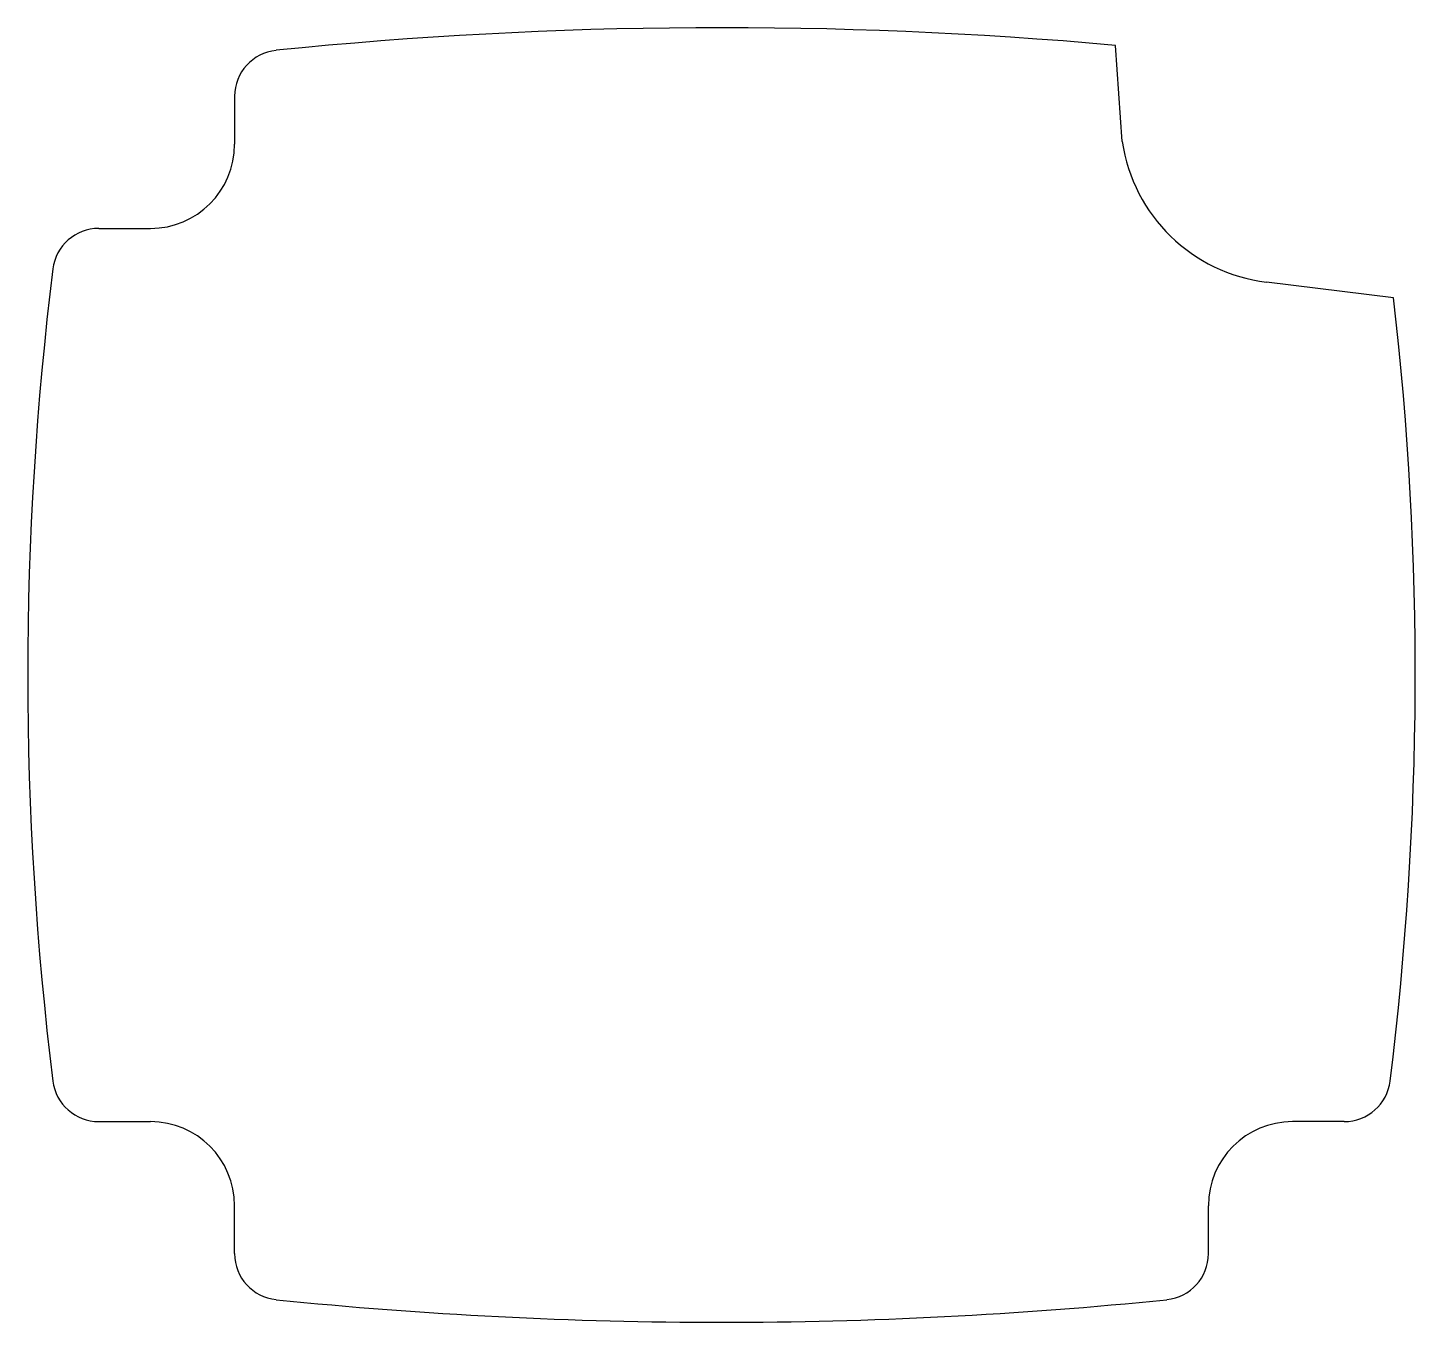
# Model space of a CAD drawing. Extents: x 101.3 to 131.3, y 119.7 to 147.8.
import ezdxf

# ---------------------------------------------------------------- set-up
doc = ezdxf.new("R2010")
doc.units = 0
doc.layers.get('0').update_dxf_attribs({"linetype": 'CONTINUOUS'})

msp = doc.modelspace()

# ---------------------------------------------------------------- linework, layer by layer
at = {"color": 7, "linetype": 'CONTINUOUS'}
for p, q in [((124.973, 145.288), (124.826, 147.37)), ((105.775, 146.268), (105.775, 145.23)), ((102.836, 143.41), (103.954, 143.41)), ((130.842, 141.908), (128.092, 142.248)), ((102.836, 124.084), (103.954, 124.084)), ((129.775, 124.084), (128.656, 124.084)), ((105.775, 121.226), (105.775, 122.263)), ((126.836, 121.226), (126.836, 122.263))]:
    msp.add_line(p, q, dxfattribs=at)
for centre, radius, start, end in [((116.305, 52.664), 95.089, 84.85887, 95.81363), ((106.775, 146.268), 1, 95.8136, 180), ((128.533, 145.82), 3.6, 188.4995, 262.9546), ((103.954, 145.23), 1.82, 270, 0), ((102.836, 142.41), 1, 90, 172.9236), ((172.622, 133.747), 71.322, 172.92356, 187.07644), ((59.988, 133.747), 71.322, 352.92356, 6.57016), ((102.836, 125.084), 1, 187.0764, 270), ((129.775, 125.084), 1, 270, 352.9236), ((103.954, 122.263), 1.82, 0, 90), ((128.656, 122.263), 1.82, 90, 180), ((106.775, 121.226), 1, 180, 264.1864), ((125.836, 121.226), 1, 275.8136, 0), ((116.305, 214.83), 95.089, 264.18637, 275.81363)]:
    msp.add_arc(centre, radius, start, end, dxfattribs=at)

doc.saveas('drawing.dxf')
